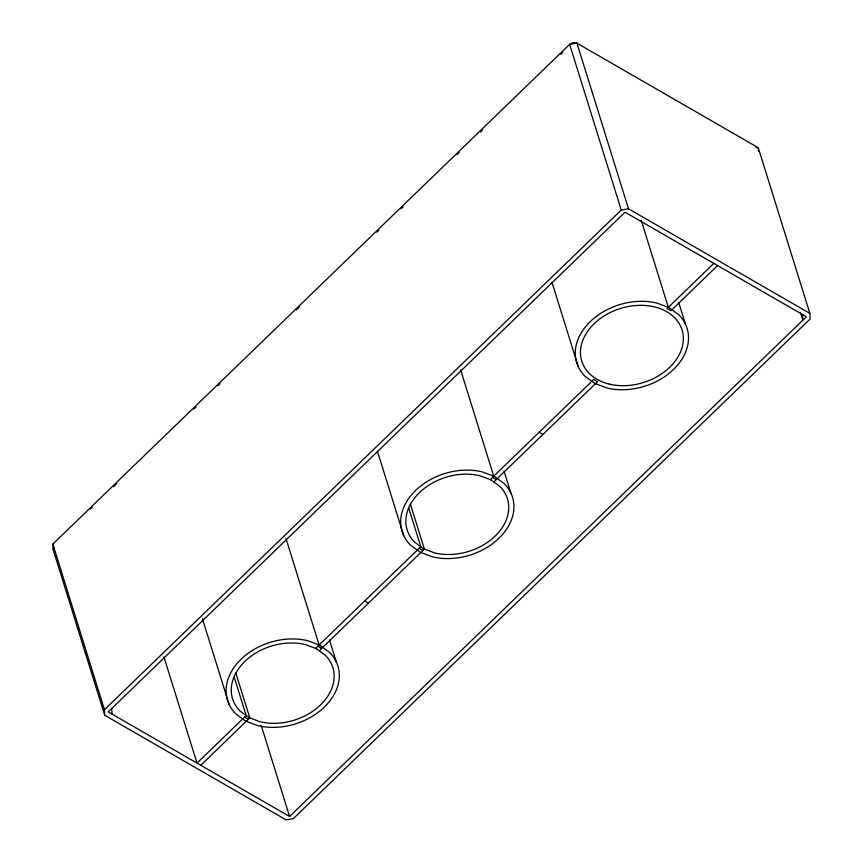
<?xml version="1.0" encoding="UTF-8"?>
<svg xmlns="http://www.w3.org/2000/svg" width="863" height="863" viewBox="0 0 863 863"><rect width="100%" height="100%" fill="white"/><g stroke="black" fill="none" stroke-linecap="round" stroke-linejoin="round"><path stroke-width="1.29" d="M53.139 549.623L52.848 544.068L569.656 44.369L572.374 43.15L576.926 43.172L758.264 147.735L809.861 313.398L810.152 318.954L293.344 818.653L286.074 819.85L104.736 715.287L53.139 549.623L53.948 547.369M90.41 509.17L92.352 507.293M113.636 486.71L116.548 483.895M193.97 409.04L195.901 407.163M218.166 385.642L220.097 383.776M296.548 309.849L299.461 307.034M376.883 232.179L378.814 230.302M401.079 208.781L403.01 206.915M457.207 154.509L459.148 152.632M480.432 132.05L482.374 130.173M560.767 54.38L562.698 52.503M104.736 715.287L104.445 709.731L621.252 210.022L628.523 208.824L809.861 313.398M315.599 648.426L420.788 546.721L408.814 508.285M490.195 479.612L593.744 379.493L597.52 381.673L493.809 481.953M713.809 263.398L667.088 308.576L670.864 310.756L717.585 265.577M200.788 765.276L249.795 717.887L235.826 673.032M319.213 650.767L424.391 549.062L410.432 504.219M289.569 816.474L806.366 316.775L625.028 212.201L108.231 711.91L289.569 816.474L261.23 725.492M621.252 210.022L569.656 44.369L572.385 43.172L576.926 43.172L628.523 208.824M569.656 44.369L576.926 43.172M755.988 147.724L758.264 147.735L758.437 151.068M539.213 432.212L542.989 434.391M492.493 477.39L496.268 479.569M419.148 548.307L422.924 550.486M364.618 601.036L368.393 603.215M317.897 646.214L321.672 648.393M244.553 717.131L248.328 719.311M800.486 312.46L802.881 320.151L802.59 314.596M678.663 302.352L685.449 324.143M641.198 220.238L668.329 307.368M551.996 282.33L578.339 366.904M504.068 471.176L510.853 492.956M460.615 369.828L493.733 476.193M377.401 451.144L403.744 535.718M329.472 639.99L336.257 661.77M286.02 538.652L319.137 645.006M234.218 677.099L246.192 715.546L197.012 763.097L163.884 656.743M202.406 618.685L229.148 704.542M52.848 544.068L104.445 709.731M111.715 708.534L112.007 714.079M669.062 307.638L656.732 303.021A57.81 42.686 -17.3 0 0 589.159 322.676A57.81 42.686 -17.3 0 0 584.931 376.192L594.726 383.399L607.056 388.016A57.81 42.686 -17.3 0 0 674.629 368.361A57.81 42.686 -17.3 0 0 678.847 314.844L669.062 307.638M494.467 476.462L482.137 471.834A57.81 42.686 -17.3 0 0 414.564 491.489A57.81 42.686 -17.3 0 0 410.335 545.017L420.13 552.212L432.46 556.84A57.81 42.686 -17.3 0 0 500.033 537.185A57.81 42.686 -17.3 0 0 504.251 483.658L494.467 476.462M491.058 479.925L479.86 475.729A52.514 38.781 -17.3 0 0 418.479 493.582A52.514 38.781 -17.3 0 0 414.639 542.201L423.539 548.749L434.736 552.946A52.514 38.781 -17.3 0 0 496.117 535.092A52.514 38.781 -17.3 0 0 499.957 486.473L491.058 479.925M319.86 645.276L307.541 640.659A57.81 42.686 -17.3 0 0 239.968 660.314A57.81 42.686 -17.3 0 0 235.739 713.83L245.534 721.037L257.864 725.654A57.81 42.686 -17.3 0 0 325.437 705.999A57.81 42.686 -17.3 0 0 329.655 652.482L319.86 645.276M316.462 648.749L305.265 644.553A52.514 38.781 -17.3 0 0 243.884 662.406A52.514 38.781 -17.3 0 0 240.043 711.026L248.943 717.563L260.141 721.759A52.514 38.781 -17.3 0 0 321.521 703.906A52.514 38.781 -17.3 0 0 325.362 655.287L316.462 648.749M609.332 384.121A52.514 38.781 -17.3 0 0 683.216 335.858A52.514 38.781 -17.3 0 0 603.129 316.57A52.514 38.781 -17.3 0 0 609.332 384.121"/></g></svg>
